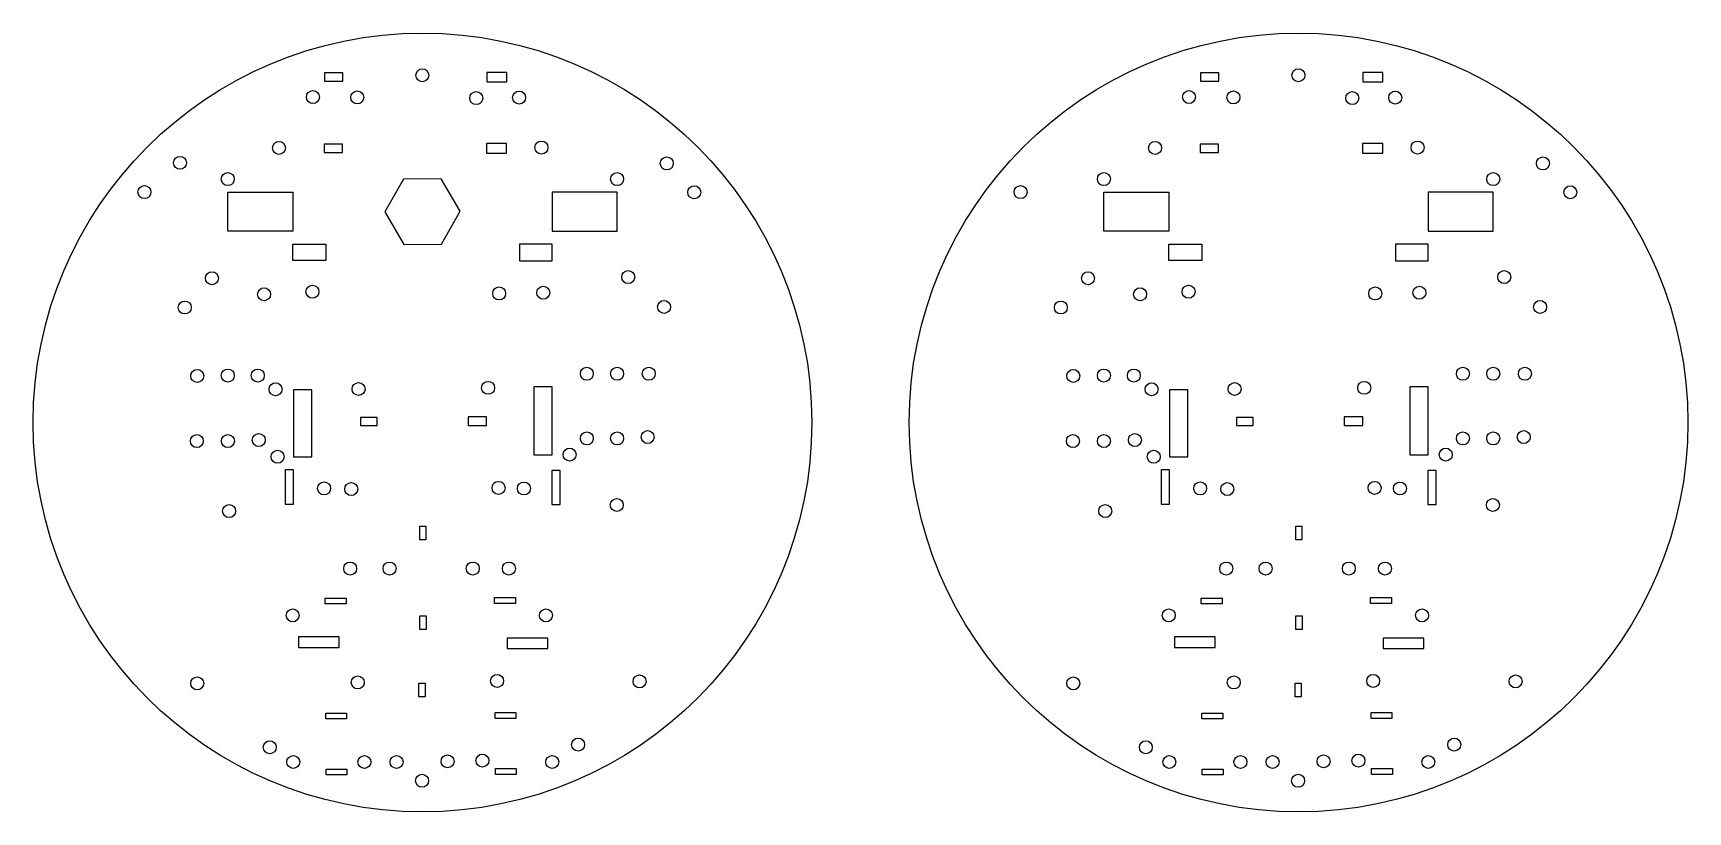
# Model space of a CAD drawing. Header units: millimetres. Extents: x 0 to 255, y 0 to 120.
import ezdxf

# ---------------------------------------------------------------- set-up
doc = ezdxf.new("R2010")
doc.units = ezdxf.units.MM
doc.header["$MEASUREMENT"] = 0
doc.layers.add('Holes', color=7, linetype='Continuous')

msp = doc.modelspace()

# ---------------------------------------------------------------- linework, layer by layer
at = {"layer": 'Holes'}
for points in [[(44.88, 112.58), (47.72, 112.58), (47.72, 113.87), (44.88, 113.87)], [(69.92, 112.48), (73.01, 112.48), (73.01, 113.94), (69.92, 113.94)], [(179.88, 112.58), (182.72, 112.58), (182.72, 113.87), (179.88, 113.87)], [(204.92, 112.48), (208.01, 112.48), (208.01, 113.94), (204.92, 113.94)], [(44.83, 101.62), (47.67, 101.62), (47.67, 102.91), (44.83, 102.91)], [(69.87, 101.52), (72.97, 101.52), (72.97, 102.98), (69.87, 102.98)], [(179.83, 101.62), (182.67, 101.62), (182.67, 102.91), (179.83, 102.91)], [(204.87, 101.52), (207.97, 101.52), (207.97, 102.98), (204.87, 102.98)], [(57.06, 97.5), (54.2, 92.45), (57.14, 87.45), (62.94, 87.5), (65.8, 92.55), (62.86, 97.55)], [(40, 89.5), (30, 89.5), (30, 95.5), (40, 95.5)], [(80, 89.5), (90, 89.5), (90, 95.5), (80, 95.5)], [(175, 89.5), (165, 89.5), (165, 95.5), (175, 95.5)], [(215, 89.5), (225, 89.5), (225, 95.5), (215, 95.5)], [(40, 87.5), (45.11, 87.5), (45.11, 84.94), (40, 84.94)], [(80, 87.5), (74.95, 87.5), (74.95, 84.93), (80, 84.93)], [(175, 87.5), (180.11, 87.5), (180.11, 84.94), (175, 84.94)], [(215, 87.5), (209.95, 87.5), (209.95, 84.93), (215, 84.93)], [(40.13, 54.71), (42.93, 54.71), (42.93, 65.04), (40.13, 65.04)], [(80, 65.5), (77.15, 65.5), (77.15, 55.03), (80, 55.03)], [(175.13, 54.71), (177.93, 54.71), (177.93, 65.04), (175.13, 65.04)], [(215, 65.5), (212.15, 65.5), (212.15, 55.03), (215, 55.03)], [(50.44, 59.53), (53.03, 59.53), (53.03, 60.79), (50.44, 60.79)], [(67.03, 59.52), (69.89, 59.52), (69.89, 60.85), (67.03, 60.85)], [(185.44, 59.53), (188.03, 59.53), (188.03, 60.79), (185.44, 60.79)], [(202.03, 59.52), (204.89, 59.52), (204.89, 60.85), (202.03, 60.85)], [(40.12, 52.7), (38.82, 52.7), (38.82, 47.42), (40.12, 47.42)], [(81.23, 52.61), (79.93, 52.61), (79.93, 47.34), (81.23, 47.34)], [(175.12, 52.7), (173.82, 52.7), (173.82, 47.42), (175.12, 47.42)], [(216.23, 52.61), (214.93, 52.61), (214.93, 47.34), (216.23, 47.34)], [(59.58, 44.04), (60.53, 44.04), (60.53, 41.9), (59.58, 41.9)], [(194.58, 44.04), (195.53, 44.04), (195.53, 41.9), (194.58, 41.9)], [(45, 32.95), (48.23, 32.95), (48.23, 32.04), (45, 32.04)], [(71.09, 33.01), (74.32, 33.01), (74.32, 32.11), (71.09, 32.11)], [(180, 32.95), (183.23, 32.95), (183.23, 32.04), (180, 32.04)], [(206.09, 33.01), (209.32, 33.01), (209.32, 32.11), (206.09, 32.11)], [(59.59, 30.23), (60.55, 30.23), (60.55, 28.09), (59.59, 28.09)], [(194.59, 30.23), (195.55, 30.23), (195.55, 28.09), (194.59, 28.09)], [(47.16, 26.97), (40.88, 26.97), (40.88, 25.35), (47.16, 25.35)], [(79.32, 26.78), (73.03, 26.78), (73.03, 25.16), (79.32, 25.16)], [(182.16, 26.97), (175.88, 26.97), (175.88, 25.35), (182.16, 25.35)], [(214.32, 26.78), (208.03, 26.78), (208.03, 25.16), (214.32, 25.16)], [(59.46, 19.85), (60.42, 19.85), (60.42, 17.71), (59.46, 17.71)], [(194.46, 19.85), (195.42, 19.85), (195.42, 17.71), (194.46, 17.71)], [(71.18, 15.3), (74.4, 15.3), (74.4, 14.4), (71.18, 14.4)], [(206.18, 15.3), (209.4, 15.3), (209.4, 14.4), (206.18, 14.4)], [(45.09, 15.23), (48.31, 15.23), (48.31, 14.33), (45.09, 14.33)], [(180.09, 15.23), (183.31, 15.23), (183.31, 14.33), (180.09, 14.33)], [(45.14, 6.61), (48.36, 6.61), (48.36, 5.71), (45.14, 5.71)], [(71.23, 6.68), (74.46, 6.68), (74.46, 5.77), (71.23, 5.77)], [(180.14, 6.61), (183.36, 6.61), (183.36, 5.71), (180.14, 5.71)], [(206.23, 6.68), (209.46, 6.68), (209.46, 5.77), (206.23, 5.77)]]:
    msp.add_lwpolyline(points, close=True, dxfattribs=at)
for centre, radius in [((60, 60), 60), ((195, 60), 60), ((59.98, 113.51), 1), ((194.98, 113.51), 1), ((43.12, 110.15), 1), ((49.96, 110.09), 1), ((68.28, 109.98), 1), ((74.9, 110.06), 1), ((178.12, 110.15), 1), ((184.96, 110.09), 1), ((203.28, 109.98), 1), ((209.9, 110.06), 1), ((37.89, 102.31), 1), ((78.34, 102.37), 1), ((172.89, 102.31), 1), ((213.34, 102.37), 1), ((22.64, 100.01), 1), ((97.65, 99.92), 1), ((232.65, 99.92), 1), ((30, 97.5), 1), ((90, 97.5), 1), ((165, 97.5), 1), ((225, 97.5), 1), ((17.16, 95.5), 1), ((101.88, 95.47), 1), ((152.16, 95.5), 1), ((236.88, 95.47), 1), ((27.56, 82.23), 1), ((91.7, 82.41), 1), ((162.56, 82.23), 1), ((226.7, 82.41), 1), ((35.59, 79.76), 1), ((43.05, 80.15), 1), ((71.82, 79.88), 1), ((78.62, 80), 1), ((170.59, 79.76), 1), ((178.05, 80.15), 1), ((206.82, 79.88), 1), ((213.62, 80), 1), ((23.37, 77.72), 1), ((97.23, 77.8), 1), ((158.37, 77.72), 1), ((232.23, 77.8), 1), ((25.29, 67.17), 1), ((30, 67.24), 1), ((34.62, 67.24), 1), ((70.12, 65.34), 1), ((85.33, 67.51), 1), ((90, 67.51), 1), ((94.88, 67.51), 1), ((160.29, 67.17), 1), ((165, 67.24), 1), ((169.62, 67.24), 1), ((205.12, 65.34), 1), ((220.33, 67.51), 1), ((225, 67.51), 1), ((229.88, 67.51), 1), ((37.36, 65.12), 1), ((50.15, 65.16), 1), ((172.36, 65.12), 1), ((185.15, 65.16), 1), ((94.7, 57.76), 1), ((229.7, 57.76), 1), ((25.23, 57.14), 1), ((30.01, 57.14), 1), ((34.78, 57.3), 1), ((85.33, 57.54), 1), ((90, 57.54), 1), ((160.23, 57.14), 1), ((165.01, 57.14), 1), ((169.78, 57.3), 1), ((220.33, 57.54), 1), ((225, 57.54), 1), ((37.68, 54.72), 1), ((82.68, 55.05), 1), ((172.68, 54.72), 1), ((217.68, 55.05), 1), ((44.84, 49.84), 1), ((49.02, 49.75), 1), ((71.72, 49.92), 1), ((75.63, 49.83), 1), ((179.84, 49.84), 1), ((184.02, 49.75), 1), ((206.72, 49.92), 1), ((210.63, 49.83), 1), ((30.21, 46.36), 1), ((89.95, 47.29), 1), ((165.21, 46.36), 1), ((224.95, 47.29), 1), ((48.86, 37.5), 1), ((54.93, 37.5), 1), ((67.75, 37.5), 1), ((73.32, 37.5), 1), ((183.86, 37.5), 1), ((189.93, 37.5), 1), ((202.75, 37.5), 1), ((208.32, 37.5), 1), ((40, 30.28), 1), ((79.03, 30.28), 1), ((175, 30.28), 1), ((214.03, 30.28), 1), ((25.29, 19.8), 1), ((50.02, 19.95), 1), ((71.5, 20.18), 1), ((93.45, 20.11), 1), ((160.29, 19.8), 1), ((185.02, 19.95), 1), ((206.5, 20.18), 1), ((228.45, 20.11), 1), ((36.47, 9.96), 1), ((83.99, 10.37), 1), ((171.47, 9.96), 1), ((218.99, 10.37), 1), ((40.09, 7.69), 1), ((51.05, 7.69), 1), ((56.01, 7.69), 1), ((63.86, 7.79), 1), ((69.23, 7.9), 1), ((80, 7.69), 1), ((175.09, 7.69), 1), ((186.05, 7.69), 1), ((191.01, 7.69), 1), ((198.86, 7.79), 1), ((204.23, 7.9), 1), ((215, 7.69), 1), ((59.94, 4.8), 1), ((194.94, 4.8), 1)]:
    msp.add_circle(centre, radius, dxfattribs=at)

doc.saveas('drawing.dxf')
